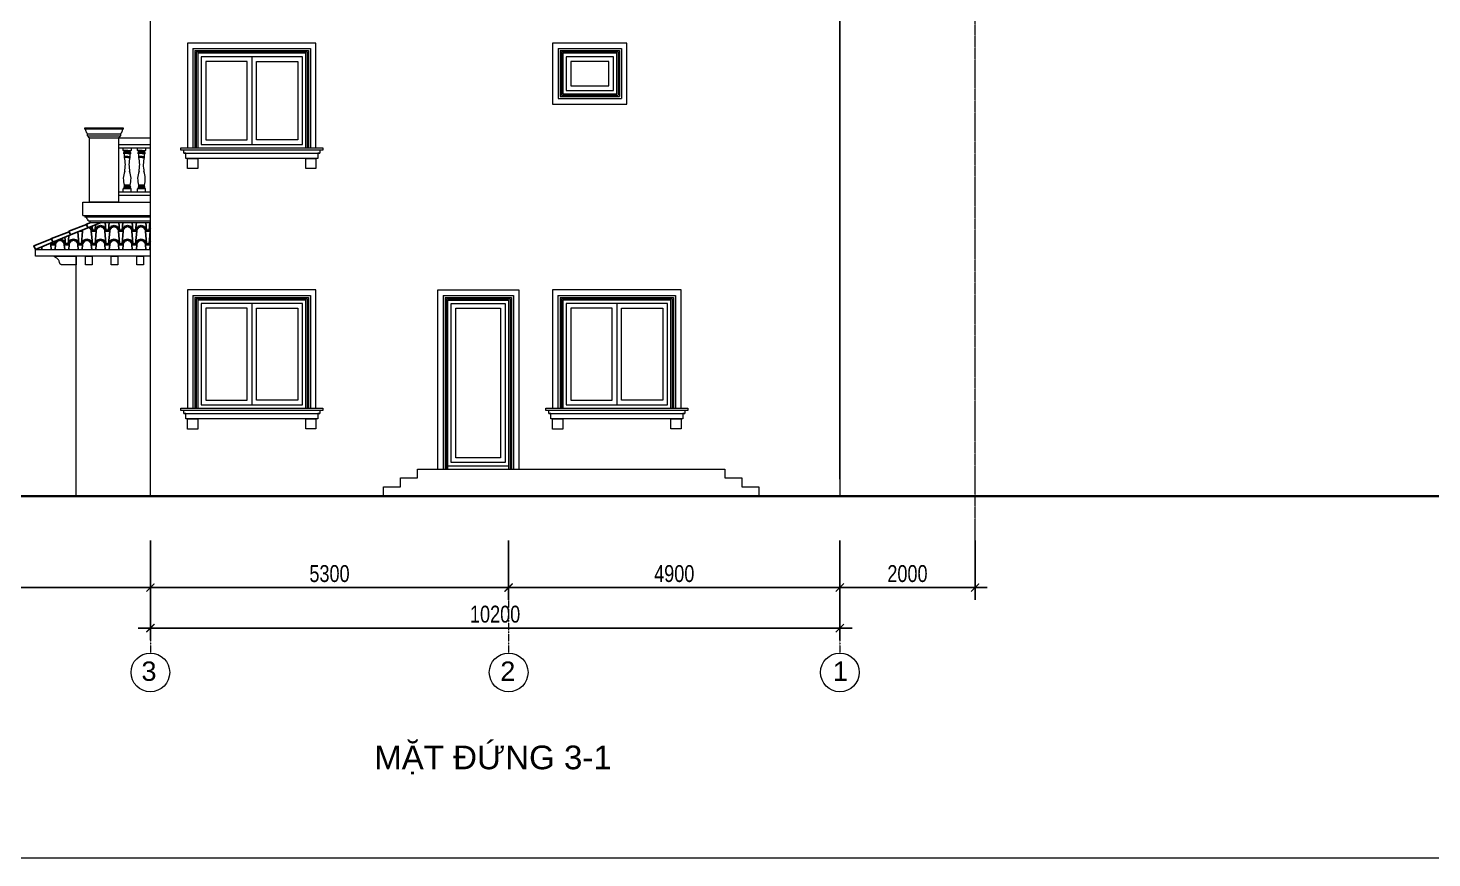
# Model space of a CAD drawing. Header units: millimetres. Extents: x 33748 to 451939, y -263262 to 62681.
# Drawn here: x 316030 to 336798, y -29645 to -17374 of the extents above; entities that cross this region are included whole.
import ezdxf
from ezdxf.enums import TextEntityAlignment as Align

# ---------------------------------------------------------------- set-up
doc = ezdxf.new("R2010")
doc.units = ezdxf.units.MM
doc.header["$PDMODE"] = 98
doc.linetypes.add('CENTER', pattern=[50.8, 31.75, -6.35, 6.35, -6.35])
doc.linetypes.add('HIDDEN', pattern=[0.375, 0.25, -0.125])
doc.layers.get('Defpoints').update_dxf_attribs({"color": 202, "lineweight": 13})
for name, color, linetype, lineweight in [('-CENTER', 143, 'CENTER', 13), ('-DOOR', 137, 'Continuous', 9), ('-HATCH', 8, 'Continuous', 5), ('-KH', 143, 'Continuous', 13), ('-LINE1', 7, 'Continuous', 18), ('-RANH GIOI KHU DAT', 12, 'CENTER', 18), ('-TEXT', 7, 'Continuous', 15), ('-WALL', 4, 'Continuous', 35)]:
    doc.layers.add(name, color=color, linetype=linetype, lineweight=lineweight)
for name, color, linetype in [('-HATCH CONCRETE', 54, 'Continuous'), ('1-NETMANH', 8, 'Continuous'), ('12. NET DIM', 9, 'Continuous'), ('13. NET HATCH', 252, 'Continuous')]:
    doc.layers.add(name, color=color, linetype=linetype)
doc.styles.add('1', font='arial.ttf')
doc.styles.add('AVANH', font='', dxfattribs={"width": 0.8})
doc.styles.get("Standard").update_dxf_attribs({"font": 'arial.ttf'})
doc.styles.get('AVANH').set_extended_font_data('.VnAvantH')
doc.dimstyles.new('C_100A3', dxfattribs={"dimscale": 100, "dimtxt": 2.5, "dimasz": 1.2, "dimexe": 1.8, "dimexo": 0, "dimgap": 0.75, "dimtad": 1, "dimdec": 0, "dimzin": 0, "dimdsep": 46, "dimtxsty": 'AVANH', "dimblk": 'ARCHTICK', "dimcen": 0, "dimdle": 1.8, "dimclrd": 256, "dimclre": 256, "dimclrt": 7, "dimadec": 0, "dimazin": 0, "dimtfac": 0.0001, "dimtdec": 0, "dimtix": 1, "dimtmove": 2, "dimatfit": 3, "dimldrblk": 'ARCHTICK', "dimfxl": 1.8, "dimtolj": 1, "dimtzin": 0, "dimarcsym": 0})

# ---------------------------------------------------------------- blocks, each defined once
blk = doc.blocks.new('_ARCHTICK')
at = {"const_width": 0.15}
blk.add_lwpolyline([(-0.5, -0.5), (0.5, 0.5)], dxfattribs=at)
blk = doc.blocks.new('*D350')
at = {"layer": '12. NET DIM', "lineweight": -2, "transparency": 16777216}
for p, q in [((323139, -24949), (323139, -25827)), ((328039, -24949), (328039, -25827)), ((328219, -25647), (322959, -25647))]:
    blk.add_line(p, q, dxfattribs=at)
at = {"layer": 'Defpoints', "color": 0, "transparency": 16777216}
for p in [(323139, -24949), (328039, -24949), (323139, -25647)]:
    blk.add_point(p, dxfattribs=at)
at = {"layer": '12. NET DIM', "lineweight": -2, "transparency": 16777216, "xscale": 120, "yscale": 120, "zscale": 120, "rotation": 180}
blk.add_blockref('_ARCHTICK', (323139, -25647), dxfattribs=at)
at = {"layer": '12. NET DIM', "lineweight": -2, "transparency": 16777216, "xscale": 120, "yscale": 120, "zscale": 120}
blk.add_blockref('_ARCHTICK', (328039, -25647), dxfattribs=at)
at = {"layer": '12. NET DIM', "color": 7, "transparency": 16777216, "insert": (325589, -25442), "char_height": 250, "attachment_point": 5, "style": 'AVANH'}
blk.add_mtext('\\A1;4900', dxfattribs=at)
blk = doc.blocks.new('*D351')
at = {"layer": '12. NET DIM', "lineweight": -2, "transparency": 16777216}
for p, q in [((317839, -24949), (317839, -25827)), ((323139, -24949), (323139, -25827)), ((323319, -25647), (317659, -25647))]:
    blk.add_line(p, q, dxfattribs=at)
at = {"layer": 'Defpoints', "color": 0, "transparency": 16777216}
for p in [(317839, -24949), (323139, -24949), (317839, -25647)]:
    blk.add_point(p, dxfattribs=at)
at = {"layer": '12. NET DIM', "lineweight": -2, "transparency": 16777216, "xscale": 120, "yscale": 120, "zscale": 120, "rotation": 180}
blk.add_blockref('_ARCHTICK', (317839, -25647), dxfattribs=at)
at = {"layer": '12. NET DIM', "lineweight": -2, "transparency": 16777216, "xscale": 120, "yscale": 120, "zscale": 120}
blk.add_blockref('_ARCHTICK', (323139, -25647), dxfattribs=at)
at = {"layer": '12. NET DIM', "color": 7, "transparency": 16777216, "insert": (320489, -25442), "char_height": 250, "attachment_point": 5, "style": 'AVANH'}
blk.add_mtext('\\A1;5300', dxfattribs=at)
blk = doc.blocks.new('*D352')
at = {"layer": '12. NET DIM', "lineweight": -2, "transparency": 16777216}
for p, q in [((317839, -24949), (317839, -26427)), ((328039, -24949), (328039, -26427)), ((328219, -26247), (317659, -26247))]:
    blk.add_line(p, q, dxfattribs=at)
at = {"layer": 'Defpoints', "color": 0, "transparency": 16777216}
for p in [(317839, -24949), (328039, -24949), (317839, -26247)]:
    blk.add_point(p, dxfattribs=at)
at = {"layer": '12. NET DIM', "lineweight": -2, "transparency": 16777216, "xscale": 120, "yscale": 120, "zscale": 120, "rotation": 180}
blk.add_blockref('_ARCHTICK', (317839, -26247), dxfattribs=at)
at = {"layer": '12. NET DIM', "lineweight": -2, "transparency": 16777216, "xscale": 120, "yscale": 120, "zscale": 120}
blk.add_blockref('_ARCHTICK', (328039, -26247), dxfattribs=at)
at = {"layer": '12. NET DIM', "color": 7, "transparency": 16777216, "insert": (322939, -26042), "char_height": 250, "attachment_point": 5, "style": 'AVANH'}
blk.add_mtext('\\A1;10200', dxfattribs=at)
blk = doc.blocks.new('*D353')
at = {"layer": '12. NET DIM', "lineweight": -2, "transparency": 16777216}
for p, q in [((312828, -24949), (312828, -25827)), ((317839, -24949), (317839, -25827)), ((318019, -25647), (312648, -25647))]:
    blk.add_line(p, q, dxfattribs=at)
at = {"layer": 'Defpoints', "color": 0, "transparency": 16777216}
for p in [(312828, -24949), (317839, -24949), (312828, -25647)]:
    blk.add_point(p, dxfattribs=at)
at = {"layer": '12. NET DIM', "lineweight": -2, "transparency": 16777216, "xscale": 120, "yscale": 120, "zscale": 120, "rotation": 180}
blk.add_blockref('_ARCHTICK', (312828, -25647), dxfattribs=at)
at = {"layer": '12. NET DIM', "lineweight": -2, "transparency": 16777216, "xscale": 120, "yscale": 120, "zscale": 120}
blk.add_blockref('_ARCHTICK', (317839, -25647), dxfattribs=at)
at = {"layer": '12. NET DIM', "color": 7, "transparency": 16777216, "insert": (315333, -25442), "char_height": 250, "attachment_point": 5, "style": 'AVANH'}
blk.add_mtext('\\A1;5012', dxfattribs=at)
blk = doc.blocks.new('*D354')
at = {"layer": '12. NET DIM', "lineweight": -2, "transparency": 16777216}
for p, q in [((328039, -24949), (328039, -25827)), ((330039, -24949), (330039, -25827)), ((330219, -25647), (327859, -25647))]:
    blk.add_line(p, q, dxfattribs=at)
at = {"layer": 'Defpoints', "color": 0, "transparency": 16777216}
for p in [(328039, -24949), (330039, -24949), (328039, -25647)]:
    blk.add_point(p, dxfattribs=at)
at = {"layer": '12. NET DIM', "lineweight": -2, "transparency": 16777216, "xscale": 120, "yscale": 120, "zscale": 120, "rotation": 180}
blk.add_blockref('_ARCHTICK', (328039, -25647), dxfattribs=at)
at = {"layer": '12. NET DIM', "lineweight": -2, "transparency": 16777216, "xscale": 120, "yscale": 120, "zscale": 120}
blk.add_blockref('_ARCHTICK', (330039, -25647), dxfattribs=at)
at = {"layer": '12. NET DIM', "color": 7, "transparency": 16777216, "insert": (329039, -25442), "char_height": 250, "attachment_point": 5, "style": 'AVANH'}
blk.add_mtext('\\A1;2000', dxfattribs=at)
blk = doc.blocks.new('cot lan can')
blk.add_line((-67, 1080), (-57, 1080))
for points in [[(-67, 1080), (-67, 1100), (497, 1100), (497, 1080), (-67, 1080)], [(-29, 1010), (-33, 1015), (-36, 1020), (-40, 1025), (-43, 1031), (-46, 1036), (-49, 1042), (-51, 1048), (-53, 1055), (-54, 1061), (-56, 1067), (-57, 1074), (-57, 1080)], [(487, 1080), (487, 1074), (486, 1067), (484, 1061), (483, 1055), (481, 1048), (479, 1042), (476, 1036), (473, 1031), (470, 1025), (466, 1020), (463, 1015), (459, 1010)], [(-29, 980), (-29, 1010), (459, 1010), (459, 980)], [(-11, 956), (-12, 959), (-13, 962), (-14, 965), (-16, 967), (-18, 970), (-18, 971), (-19, 972), (-22, 974), (-24, 976), (-26, 978), (-29, 980), (459, 980), (456, 978), (454, 976), (452, 974), (449, 972), (448, 970), (446, 967), (444, 965), (443, 962), (442, 959), (441, 956), (440, 953), (440, 950), (430, 950)], [(0, 950), (-10, 950), (-10, 953), (-11, 956)]]:
    blk.add_lwpolyline(points)
blk.add_lwpolyline([(430, 950), (430, 0), (0, 0), (0, 950)], close=True)

msp = doc.modelspace()

# ---------------------------------------------------------------- hatches: boundary and pattern name
at = {"layer": '13. NET HATCH'}
h = msp.add_hatch(dxfattribs=at)
h.set_pattern_fill('N-ONG-01', color=256, scale=200)
h.set_pattern_definition([(274.9697, (290364.163, 39221.002), (-199.9982614, 2400.0002103), [184.6944, -4432.6642]), (180, (290380.16, 39037), (-200, -200), [16, -184]), (0, (290180.16, 39021), (200, 200), [56, -144]), (90, (290236.16, 39021), (-200, 200), [20, -180]), (270, (290364.16, 39041), (200, -200), [20, -180]), (0, (290364.16, 39021), (200, 200), [16, -184]), (0, (290180.16, 39037), (200, 200), [40, -160]), (85.0303, (290220.163, 39037.002), (199.9982614, 2400.0002103), [184.6944, -4432.6642]), (52.6961, (290220.163, 39047.002), (-2599.997178, -3400.0021483), [52.8016, -5227.35]), (18.4349, (290252.16, 39089), (400.000087, 199.99968), [50.5964, -581.859]), (341.5651, (290300.16, 39105), (-400.000087, 199.99968), [50.5964, -581.859]), (307.3039, (290348.163, 39089.002), (2599.997178, -3400.0021483), [52.8016, -5227.35]), (20.2249, (290262.163, 39075.002), (-2199.9994529, -800.0016671), [40.497, -4009.1944]), (339.7751, (290300.163, 39089.002), (2199.9994529, -800.0016671), [40.497, -4009.1944]), (307.4054, (290338.163, 39075.002), (2000.0019905, -2599.998493), [42.8018, -4237.385]), (52.5946, (290236.163, 39041.002), (-2000.0019905, -2599.998493), [42.8018, -4237.385])])
h.paths.add_polyline_path([(317839, -20647), (317839, -20246.8), (317110.8, -20246.8), (316139, -20647)])

# ---------------------------------------------------------------- linework, layer by layer
at = {"layer": '-CENTER', "ltscale": 0.1}
for p, q in [((317839, -24948.9), (317839, -26615.4)), ((323139.4, -24948.9), (323139.4, -26615.4)), ((328039, -24948.9), (328039, -26615.4))]:
    msp.add_line(p, q, dxfattribs=at)
at = {"layer": '-DOOR', "lineweight": 9}
for points in [[(318589, -19096.8), (320089, -19096.8), (320089, -17796.8), (318589, -17796.8)], [(323989.4, -18296.8), (324689.4, -18296.8), (324689.4, -17796.8), (323989.4, -17796.8)], [(318659, -19026.8), (319269, -19026.8), (319269, -17866.8), (318659, -17866.8)], [(320019, -19026.8), (319409, -19026.8), (319409, -17866.8), (320019, -17866.8)], [(324059.4, -18226.8), (324619.4, -18226.8), (324619.4, -17866.8), (324059.4, -17866.8)], [(318589, -22946.8), (320089, -22946.8), (320089, -21446.8), (318589, -21446.8)], [(318659, -22876.8), (319269, -22876.8), (319269, -21516.8), (318659, -21516.8)], [(320019, -22876.8), (319409, -22876.8), (319409, -21516.8), (320019, -21516.8)], [(322289.3, -21446.8), (323089.4, -21446.8), (323089.4, -23796.8), (322289.3, -23796.8)], [(322359.3, -21516.8), (323019.4, -21516.8), (323019.4, -23726.8), (322359.3, -23726.8)], [(323989.2, -22946.8), (325489.2, -22946.8), (325489.2, -21446.8), (323989.2, -21446.8)], [(324059.2, -22876.8), (324669.2, -22876.8), (324669.2, -21516.8), (324059.2, -21516.8)], [(325419.2, -22876.8), (324809.2, -22876.8), (324809.2, -21516.8), (325419.2, -21516.8)]]:
    msp.add_lwpolyline(points, close=True, dxfattribs=at)
for points in [[(319339, -17796.8), (319339, -19096.8)], [(319339, -21446.8), (319339, -22946.8)], [(324739.2, -21446.8), (324739.2, -22946.8)]]:
    msp.add_lwpolyline(points, dxfattribs=at)
at = {"layer": '-HATCH'}
for p, q in [((320389, -19176.8), (318289, -19176.8)), ((320344, -19176.8), (318334, -19176.8)), ((318334, -19221.8), (320344, -19221.8)), ((318364, -19221.8), (320314, -19221.8)), ((320389, -23026.8), (318289, -23026.8)), ((320344, -23026.8), (318334, -23026.8)), ((325789.2, -23026.8), (323689.2, -23026.8)), ((325744.2, -23026.8), (323734.2, -23026.8)), ((318334, -23071.8), (320344, -23071.8)), ((318364, -23071.8), (320314, -23071.8)), ((323734.2, -23071.8), (325744.2, -23071.8)), ((323764.2, -23071.8), (325714.2, -23071.8))]:
    msp.add_line(p, q, dxfattribs=at)
at = {"layer": '-HATCH CONCRETE'}
for points in [[(316915.7, -20327.1), (316895.9, -20279), (316634, -20378.3), (316656.8, -20433.7)], [(316397.9, -20540.4), (316378.1, -20492.3), (316116.2, -20591.6), (316139, -20647)], [(316656.8, -20433.7), (316637, -20385.7), (316375.1, -20484.9), (316397.9, -20540.4)]]:
    msp.add_lwpolyline(points, close=True, dxfattribs=at)
msp.add_lwpolyline([(316958.5, -20246.8), (316892.9, -20271.6), (316915.7, -20327.1), (317110.8, -20246.8)], dxfattribs=at)
at = {"layer": '-KH'}
for centre in [(317839, -26901.8), (323139.4, -26901.8), (328039, -26901.8)]:
    msp.add_circle(centre, 286.3, dxfattribs=at)
at = {"layer": '-LINE1', "lineweight": 20}
for p, q in [((328039, -13874.8), (328039, -24287)), ((317839, -24292.9), (317839, -16946.7)), ((328039, -24046.8), (328039, -16946.7)), ((317438, -19186.6), (317438, -19146.8)), ((317503.6, -19186.6), (317438, -19186.6)), ((317503.6, -19226.7), (317439.6, -19226.7)), ((317503.6, -19196.6), (317454, -19196.6)), ((317455, -19196.6), (317455, -19199.7)), ((317503.6, -19199.7), (317455.6, -19199.7)), ((317503.6, -19207.7), (317455.6, -19207.7)), ((317455.6, -19207.7), (317455.6, -19210.7)), ((317503.6, -19210.7), (317455.6, -19210.7)), ((317503.6, -19270.7), (317455.6, -19270.7)), ((317503.6, -19282.7), (317455.6, -19282.7)), ((317503.6, -19286.7), (317457.9, -19286.7)), ((317503.6, -19186.6), (317553.6, -19186.6)), ((317503.6, -19196.6), (317537.6, -19196.6)), ((317503.6, -19199.7), (317536, -19199.7)), ((317503.6, -19207.7), (317536, -19207.7)), ((317503.6, -19210.7), (317536, -19210.7)), ((317503.6, -19226.7), (317552, -19226.7)), ((317503.6, -19270.7), (317536, -19270.7)), ((317503.6, -19282.7), (317536, -19282.7)), ((317503.6, -19286.7), (317533.7, -19286.7)), ((317536, -19207.7), (317536, -19210.7)), ((317536.6, -19196.6), (317536.6, -19199.7)), ((317649.9, -19186.6), (317649.9, -19146.8)), ((317715.5, -19186.6), (317649.9, -19186.6)), ((317715.5, -19226.7), (317651.6, -19226.7)), ((317715.5, -19196.6), (317665.9, -19196.6)), ((317666.9, -19196.6), (317666.9, -19199.7)), ((317715.5, -19199.7), (317667.6, -19199.7)), ((317715.5, -19207.7), (317667.6, -19207.7)), ((317667.6, -19207.7), (317667.6, -19210.7)), ((317715.5, -19210.7), (317667.6, -19210.7)), ((317715.5, -19270.7), (317667.6, -19270.7)), ((317715.5, -19282.7), (317667.6, -19282.7)), ((317715.5, -19286.7), (317669.8, -19286.7)), ((317715.5, -19186.6), (317765.5, -19186.6)), ((317715.5, -19196.6), (317749.5, -19196.6)), ((317715.5, -19199.7), (317747.9, -19199.7)), ((317715.5, -19207.7), (317747.9, -19207.7)), ((317715.5, -19210.7), (317747.9, -19210.7)), ((317715.5, -19226.7), (317763.9, -19226.7)), ((317715.5, -19270.7), (317747.9, -19270.7)), ((317715.5, -19282.7), (317747.9, -19282.7)), ((317715.5, -19286.7), (317745.6, -19286.7)), ((317747.9, -19207.7), (317747.9, -19210.7)), ((317748.5, -19196.6), (317748.5, -19199.7)), ((317539.6, -19696.3), (317454, -19696.3)), ((317539.6, -19704.3), (317454, -19704.3)), ((317539.6, -19712.3), (317454, -19712.3)), ((317539.6, -19720.3), (317454, -19720.3)), ((317751.5, -19696.3), (317665.9, -19696.3)), ((317751.5, -19704.3), (317665.9, -19704.3)), ((317751.5, -19712.3), (317665.9, -19712.3)), ((317751.5, -19720.3), (317665.9, -19720.3)), ((317553.6, -19750.3), (317438, -19750.3)), ((317438, -19796.8), (317438, -19750.3)), ((317438, -19796.8), (317503.6, -19796.8)), ((317539.6, -19736.3), (317454, -19736.3)), ((317537.6, -19740.3), (317454, -19740.3)), ((317455, -19736.3), (317455, -19740.3)), ((317503.6, -19796.8), (317553.6, -19796.8)), ((317536.6, -19736.3), (317536.6, -19740.3)), ((317553.6, -19796.8), (317553.6, -19750.3)), ((317765.5, -19750.3), (317649.9, -19750.3)), ((317649.9, -19796.8), (317649.9, -19750.3)), ((317649.9, -19796.8), (317715.5, -19796.8)), ((317751.5, -19736.3), (317665.9, -19736.3)), ((317749.5, -19740.3), (317665.9, -19740.3)), ((317666.9, -19736.3), (317666.9, -19740.3)), ((317715.5, -19796.8), (317765.5, -19796.8)), ((317748.5, -19736.3), (317748.5, -19740.3)), ((317765.5, -19796.8), (317765.5, -19750.3)), ((316839, -19946.8), (317839, -19946.8)), ((316839, -20146.8), (316839, -19946.8)), ((316839, -19946.8), (317839, -19946.8)), ((316839, -20146.8), (317839, -20146.8)), ((316869, -20146.8), (316869, -20167.5)), ((316949, -20246.8), (317839, -20246.8)), ((316139, -20747), (316139, -20647)), ((316139, -20647), (317839, -20647)), ((317839, -20747), (316139, -20747)), ((316739, -24296.8), (316739, -20747))]:
    msp.add_line(p, q, dxfattribs=at)
at = {"layer": '-LINE1'}
msp.add_line((317110.8, -20246.8), (316139, -20647), dxfattribs=at)
at = {"layer": '-LINE1', "color": 0, "lineweight": 20}
for points in [[(320289, -19146.8), (320289, -17596.8), (318389, -17596.8), (318389, -19146.8)], [(320139, -19146.8), (320139, -17746.8), (318539, -17746.8), (318539, -19146.8)], [(318289, -19146.8), (320389, -19146.8), (320389, -19176.8), (320344, -19176.8), (320344, -19221.8), (320314, -19221.8), (320314, -19301.8), (318364, -19301.8), (318364, -19221.8), (318334, -19221.8), (318334, -19176.8), (318289, -19176.8), (318289, -19146.8)], [(320289, -22996.8), (320289, -21246.8), (318389, -21246.8), (318389, -22996.8)], [(322089.3, -23896.8), (322089.3, -21246.8), (323289.4, -21246.8), (323289.4, -23896.8)], [(325689.2, -22996.8), (325689.2, -21246.8), (323789.2, -21246.8), (323789.2, -22996.8)], [(320139, -22996.8), (320139, -21396.8), (318539, -21396.8), (318539, -22996.8)], [(322239.3, -23896.8), (322239.3, -21396.8), (323139.4, -21396.8), (323139.4, -23896.8)], [(325539.2, -22996.8), (325539.2, -21396.8), (323939.2, -21396.8), (323939.2, -22996.8)], [(318289, -22996.8), (320389, -22996.8), (320389, -23026.8), (320344, -23026.8), (320344, -23071.8), (320314, -23071.8), (320314, -23151.8), (318364, -23151.8), (318364, -23071.8), (318334, -23071.8), (318334, -23026.8), (318289, -23026.8), (318289, -22996.8)], [(323689.2, -22996.8), (325789.2, -22996.8), (325789.2, -23026.8), (325744.2, -23026.8), (325744.2, -23071.8), (325714.2, -23071.8), (325714.2, -23151.8), (323764.2, -23151.8), (323764.2, -23071.8), (323734.2, -23071.8), (323734.2, -23026.8), (323689.2, -23026.8), (323689.2, -22996.8)]]:
    msp.add_lwpolyline(points, dxfattribs=at)
for points in [[(323789.4, -18496.8), (324889.4, -18496.8), (324889.4, -17596.8), (323789.4, -17596.8)], [(323939.4, -18346.8), (324739.4, -18346.8), (324739.4, -17746.8), (323939.4, -17746.8)], [(318389, -19301.8), (318539, -19301.8), (318539, -19452.8), (318389, -19452.8)], [(320139, -19301.8), (320289, -19301.8), (320289, -19451.8), (320139, -19451.8)], [(318389, -23151.8), (318539, -23151.8), (318539, -23302.8), (318389, -23302.8)], [(320139, -23151.8), (320289, -23151.8), (320289, -23301.8), (320139, -23301.8)], [(323789.2, -23151.8), (323939.2, -23151.8), (323939.2, -23302.8), (323789.2, -23302.8)], [(325539.2, -23151.8), (325689.2, -23151.8), (325689.2, -23301.8), (325539.2, -23301.8)]]:
    msp.add_lwpolyline(points, close=True, dxfattribs=at)
at = {"layer": '-LINE1', "lineweight": 20}
for points in [[(317369, -18996.8), (317839, -18996.8)], [(317369, -19096.8), (317839, -19096.8)], [(317369, -19146.8), (317839, -19146.8)], [(317438, -19146.8), (317553.6, -19146.8), (317553.6, -19186.6)], [(317649.9, -19146.8), (317765.5, -19146.8), (317765.5, -19186.6)], [(317369, -19796.8), (317839, -19796.8)], [(317369, -19846.8), (317839, -19846.8)], [(316929.6, -20222.9), (316929.6, -20229.1)], [(321288.7, -24296.8), (321288.7, -24156.8), (321538.7, -24156.8), (321538.7, -24026.8), (321788.7, -24026.8), (321788.7, -23896.8), (326339, -23896.8), (326339, -24026.8), (326589, -24026.8), (326589, -24156.8), (326839, -24156.8), (326839, -24296.8)]]:
    msp.add_lwpolyline(points, dxfattribs=at)
at = {"layer": '-LINE1'}
for points in [[(316525.8, -20874), (316521.5, -20872.8), (316517.5, -20871.1), (316513.6, -20868.9), (316510, -20866.3), (316506.7, -20863.3), (316503.8, -20860), (316501.3, -20856.3), (316499.3, -20852.4), (316497.6, -20848.3), (316496.5, -20844), (316494.3, -20835.1), (316491.4, -20826.4), (316487.7, -20817.9), (316483.5, -20809.7), (316478.5, -20802), (316473, -20794.6), (316466.9, -20787.7), (316460.3, -20781.4), (316453.1, -20775.5), (316445.6, -20770.3), (316437.6, -20765.7), (316429.3, -20761.7), (316427.9, -20761), (316426.5, -20760.2), (316425.3, -20759.3), (316424.1, -20758.2), (316423, -20757.1), (316422.1, -20755.8), (316421.2, -20754.5), (316420.5, -20753.1), (316419.9, -20751.7), (316419.5, -20750.1), (316419.2, -20748.6), (316419, -20747), (316739, -20747), (316739, -20875), (316738, -20875), (316534.6, -20875), (316530.1, -20874.8)], [(316879.6, -20875), (316879.6, -20747), (316979.6, -20747), (316979.6, -20875)], [(317259.2, -20875), (317259.2, -20747), (317359.2, -20747), (317359.2, -20875)], [(317638.8, -20875), (317638.8, -20747), (317738.8, -20747), (317738.8, -20875)]]:
    msp.add_lwpolyline(points, close=True, dxfattribs=at)
msp.add_lwpolyline([(322239.3, -23846.8), (323139.4, -23846.8)], dxfattribs=at)
at = {"layer": '-LINE1', "lineweight": 20}
for centre, radius, start, end in [((317453.4, -19179.8), 16.8, 203.9086, 272.08063), ((317455.6, -19226.7), 16, 81.51603, 180), ((317423.2, -19257.6), 35, 337.96322, 62.00299), ((317455.6, -19276.7), 6, 90, 270), ((317455.6, -19203.7), 4, 90, 270), ((317459.7, -19283), 4.08, 175.04747, 243.25517), ((316956.2, -19393.9), 513, 348.55438, 12.06482), ((318035.4, -19393.9), 513, 167.93518, 191.44562), ((317568.4, -19257.6), 35, 117.99701, 202.03678), ((317536, -19226.7), 16, 0, 98.48397), ((317531.9, -19283), 4.08, 296.74483, 4.95253), ((317536, -19203.7), 4, 270, 90), ((317536, -19276.7), 6, 270, 90), ((317538.2, -19179.8), 16.8, 267.91937, 336.0914), ((317665.3, -19179.8), 16.8, 203.9086, 272.08063), ((317667.6, -19226.7), 16, 81.51603, 180), ((317635.1, -19257.6), 35, 337.96322, 62.00299), ((317667.6, -19276.7), 6, 90, 270), ((317667.6, -19203.7), 4, 90, 270), ((317671.6, -19283), 4.08, 175.04747, 243.25517), ((317168.1, -19393.9), 513, 348.55438, 12.06482), ((318247.3, -19393.9), 513, 167.93518, 191.44562), ((317780.3, -19257.6), 35, 117.99701, 202.03678), ((317747.9, -19226.7), 16, 0, 98.48397), ((317743.8, -19283), 4.08, 296.74483, 4.95253), ((317747.9, -19203.7), 4, 270, 90), ((317747.9, -19276.7), 6, 270, 90), ((317750.1, -19179.8), 16.8, 267.91937, 336.0914), ((317735.4, -19603), 296.5, 158.78951, 198.35527), ((317239.2, -19606.4), 313.6, 343.33107, 20.66545), ((317947.3, -19603), 296.5, 158.78951, 198.35527), ((317451.1, -19606.4), 313.6, 343.33107, 20.66545), ((317454, -19728.3), 8, 90, 270), ((317454, -19708.3), 4, 90, 270), ((317454, -19700.3), 4, 270, 90), ((317454, -19716.3), 4, 270, 90), ((317539.6, -19700.3), 4, 90, 270), ((317539.6, -19716.3), 4, 90, 270), ((317539.6, -19708.3), 4, 270, 90), ((317539.6, -19728.3), 8, 270, 90), ((317665.9, -19728.3), 8, 90, 270), ((317665.9, -19708.3), 4, 90, 270), ((317665.9, -19700.3), 4, 270, 90), ((317665.9, -19716.3), 4, 270, 90), ((317751.5, -19700.3), 4, 90, 270), ((317751.5, -19716.3), 4, 90, 270), ((317751.5, -19708.3), 4, 270, 90), ((317751.5, -19728.3), 8, 270, 90), ((317454.5, -19758.9), 18.6, 91.46658, 152.54419), ((317537.1, -19758.9), 18.6, 27.45581, 88.53342), ((317666.4, -19758.9), 18.6, 91.46658, 152.54419), ((317749, -19758.9), 18.6, 27.45581, 88.53342), ((316869.4, -20200.8), 33.3, 5.47259, 90.67911), ((316932, -20193.2), 29.8, 188.48378, 265.49102), ((316931.8, -20246.3), 17.3, 358.39355, 97.04259)]:
    msp.add_arc(centre, radius, start, end, dxfattribs=at)
at = {"layer": '-RANH GIOI KHU DAT', "linetype": 'HIDDEN', "ltscale": 10}
msp.add_lwpolyline([(330039, -25094.8), (330039, -8816.3)], dxfattribs=at)
at = {"layer": '-WALL'}
msp.add_line((273947.2, -24296.8), (399947.2, -24296.8), dxfattribs=at)
at = {"layer": '1-NETMANH', "lineweight": 20}
for p, q in [((318469, -17676.8), (320209, -17676.8)), ((318469, -17676.8), (318469, -19146.8)), ((318499, -17706.8), (320179, -17706.8)), ((318499, -17706.8), (318499, -19146.8)), ((318519, -17726.8), (320159, -17726.8)), ((318519, -17726.8), (318519, -19146.8)), ((320159, -17726.8), (320159, -19146.8)), ((320179, -17706.8), (320179, -19146.8)), ((320209, -17676.8), (320209, -19146.8)), ((323869.4, -17676.8), (324809.4, -17676.8)), ((323869.4, -17676.8), (323869.4, -18416.8)), ((323899.4, -17706.8), (324779.4, -17706.8)), ((323899.4, -17706.8), (323899.4, -18386.8)), ((323919.4, -17726.8), (324759.4, -17726.8)), ((323919.4, -17726.8), (323919.4, -18366.8)), ((324759.4, -17726.8), (324759.4, -18366.8)), ((324779.4, -17706.8), (324779.4, -18386.8)), ((324809.4, -17676.8), (324809.4, -18416.8)), ((323869.4, -18416.8), (324809.4, -18416.8)), ((323899.4, -18386.8), (324779.4, -18386.8)), ((323919.4, -18366.8), (324759.4, -18366.8)), ((318469, -21326.8), (320209, -21326.8)), ((318469, -21326.8), (318469, -22996.8)), ((318499, -21356.8), (320179, -21356.8)), ((318499, -21356.8), (318499, -22996.8)), ((318519, -21376.8), (320159, -21376.8)), ((318519, -21376.8), (318519, -22996.8)), ((320159, -21376.8), (320159, -22996.8)), ((320179, -21356.8), (320179, -22996.8)), ((320209, -21326.8), (320209, -22996.8)), ((322169.3, -21326.8), (323209.4, -21326.8)), ((322169.3, -21326.8), (322169.3, -23896.8)), ((322199.3, -21356.8), (323179.4, -21356.8)), ((322199.3, -21356.8), (322199.3, -23896.8)), ((322219.3, -21376.8), (323159.4, -21376.8)), ((322219.3, -21376.8), (322219.3, -23896.8)), ((323159.4, -21376.8), (323159.4, -23896.8)), ((323179.4, -21356.8), (323179.4, -23896.8)), ((323209.4, -21326.8), (323209.4, -23896.8)), ((323869.2, -21326.8), (325609.2, -21326.8)), ((323869.2, -21326.8), (323869.2, -22996.8)), ((323899.2, -21356.8), (325579.2, -21356.8)), ((323899.2, -21356.8), (323899.2, -22996.8)), ((323919.2, -21376.8), (325559.2, -21376.8)), ((323919.2, -21376.8), (323919.2, -22996.8)), ((325559.2, -21376.8), (325559.2, -22996.8)), ((325579.2, -21356.8), (325579.2, -22996.8)), ((325609.2, -21326.8), (325609.2, -22996.8))]:
    msp.add_line(p, q, dxfattribs=at)
for points in [[(316869, -20167.5), (317839, -20167.5)], [(316929.6, -20222.9), (317839, -20222.9)]]:
    msp.add_lwpolyline(points, dxfattribs=at)
at = {"layer": 'Defpoints'}
msp.add_lwpolyline([(305447.2, -29645.1), (336947.2, -29645.1), (336947.2, -7370.1), (305447.2, -7370.1)], close=True, dxfattribs=at)

# ---------------------------------------------------------------- block references
at = {"layer": '-LINE1', "lineweight": 20}
msp.add_blockref('cot lan can', (316939, -19946.8), dxfattribs=at)

# ---------------------------------------------------------------- texts
at = {"layer": '-TEXT', "color": 2, "style": '1'}
for s, p in [('3', (317818.6, -26883.7)), ('2', (323126.9, -26883.7)), ('1', (328047.1, -26883.7))]:
    msp.add_text(s, height=286.3, dxfattribs=at).set_placement(p, align=Align.MIDDLE_CENTER)
at = {"layer": '-TEXT', "color": 4}
msp.add_text('MẶT ĐỨNG 3-1', height=350, dxfattribs=at).set_placement((322907.1, -28334), align=Align.CENTER)

# ---------------------------------------------------------------- dimensions: what is measured, and where the dimension line sits
at = {"layer": '12. NET DIM'}
dim = msp.add_linear_dim(base=(312827.5018, -25646.6247), p1=(317839.0397, -24948.937), p2=(312827.5018, -24948.937), dimstyle='C_100A3', dxfattribs=at)
dim.commit()
dim.dimension.update_dxf_attribs({"geometry": '*D353', "text_midpoint": (315333.2707, -25442.3286)})
for base, p1, p2, picture, middle in [((317839, -25646.6), (323139.4, -24948.9), (317839, -24948.9), '*D351', (320489.2, -25442.3)), ((317839, -26246.6), (328039, -24948.9), (317839, -24948.9), '*D352', (322939, -26042.3)), ((323139.4, -25646.6), (328039, -24948.9), (323139.4, -24948.9), '*D350', (325589.2, -25442.3)), ((328039, -25646.6), (330039, -24948.9), (328039, -24948.9), '*D354', (329039, -25442.3))]:
    dim = msp.add_linear_dim(base=base, p1=p1, p2=p2, angle=180, dimstyle='C_100A3', dxfattribs=at)
    dim.commit()
    dim.dimension.update_dxf_attribs({"geometry": picture, "text_midpoint": middle})

doc.saveas('drawing.dxf')
